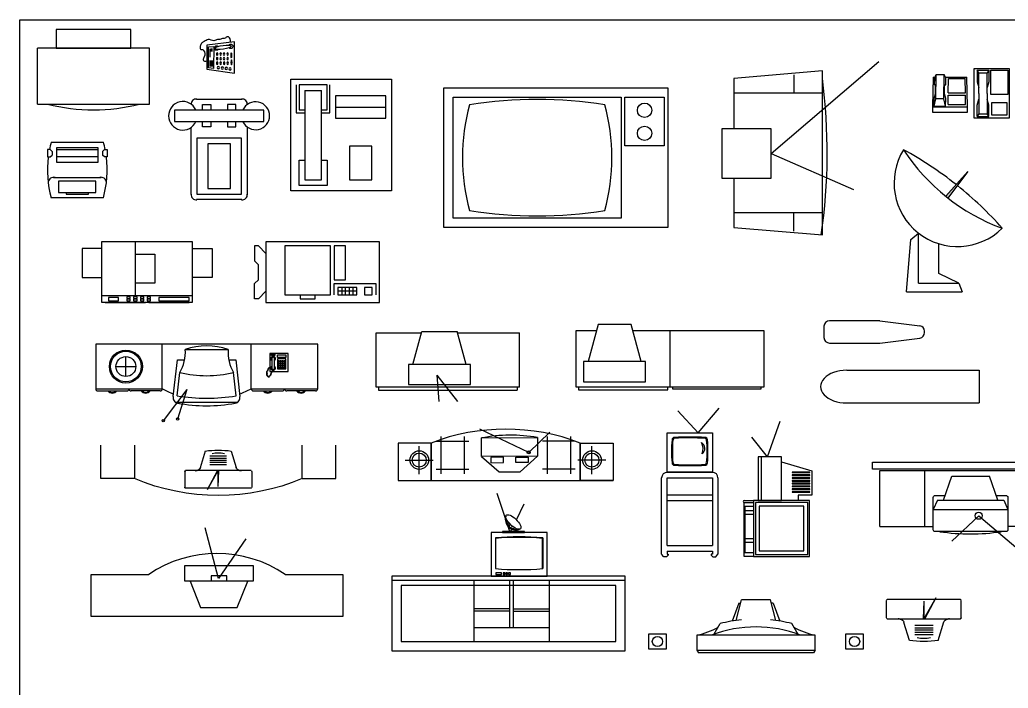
# Model space of a CAD drawing. Header units: millimetres. Extents: x 1474 to 2240, y 2278 to 2630.
# Drawn here: x 2222.58 to 2233.18, y 2609.31 to 2616.48 of the extents above; entities that cross this region are included whole.
import ezdxf

# ---------------------------------------------------------------- set-up
doc = ezdxf.new("R2010")
doc.units = ezdxf.units.MM
for name, color, linetype in [('F', 251, 'Continuous'), ('FL1-FURN', 7, 'Continuous'), ('furn', 7, 'Continuous'), ('netmanh', 9, 'Continuous'), ('NOI THAT', 42, 'Continuous'), ('NOITHAT', 21, 'Continuous'), ('THIET-BI', 21, 'Continuous'), ('VATDUNG', 9, 'Continuous'), ('VD', 23, 'Continuous')]:
    doc.layers.add(name, color=color, linetype=linetype)

# ---------------------------------------------------------------- blocks, each defined once
blk = doc.blocks.new('TVI01')
at = {"linetype": 'Continuous'}
for p, q in [((-155, -10), (-213, -205)), ((155, -10), (214, -209))]:
    blk.add_line(p, q, dxfattribs=at)
for p, q in [((-98, -73), (99, -73)), ((-98, -98), (99, -98)), ((-98, -123), (99, -123)), ((-98, -146), (99, -146)), ((-98, -173), (99, -173)), ((-400, -254), (-400, -441)), ((-392, -244), (392, -244)), ((-4, -248), (4, -432)), ((4, -248), (11, -244)), ((4, -248), (131, -471)), ((4, -248), (4, -432)), ((11, -244), (131, -471)), ((400, -254), (400, -441)), ((-392, -452), (392, -452))]:
    blk.add_line(p, q)
for centre, radius, start, end in [((0, -1208), 1208, 82.6216, 97.3784), ((0, -325), 295, 75.75, 104.25), ((-261, -191), 50, 279.1976, 343.4574), ((261, -191), 50, 196.5426, 260.8024), ((-390, -254), 10, 100.3542, 183.7314), ((-75, -1338), 1112, 99.1976, 100.3542), ((75, -1338), 1112, 79.6458, 80.8024), ((390, -254), 10, 356.2686, 100.6983), ((-390, -442), 10, 176.2686, 259.6458), ((390, -442), 10, 280.3542, 3.7314)]:
    blk.add_arc(centre, radius, start, end, dxfattribs=at)
blk.add_arc((0, -248), 4, 0, 184.9692)
blk = doc.blocks.new('RECTANG')
for p, q in [((25.4, 25.4), (0, 25.4)), ((0, 25.4), (0, 0)), ((25.4, 0), (25.4, 25.4)), ((0, 0), (25.4, 0))]:
    blk.add_line(p, q)
blk = doc.blocks.new('A$C456E6A00')
at = {"layer": 'THIET-BI'}
for p, q in [((202, 2679), (371, 2679)), ((202, 2646), (371, 2646)), ((347, 2612), (353, 2592)), ((360, 2605), (367, 2585)), ((373, 2599), (380, 2579)), ((387, 2592), (393, 2572)), ((389, 2651), (427, 2639)), ((400, 2585), (407, 2565)), ((413, 2579), (420, 2559)), ((427, 2579), (433, 2559)), ((433, 2645), (440, 2625)), ((440, 2579), (447, 2559)), ((447, 2639), (453, 2619)), ((453, 2579), (460, 2559)), ((460, 2632), (467, 2612)), ((467, 2585), (473, 2565)), ((473, 2625), (480, 2605)), ((480, 2592), (487, 2572)), ((490, 2608), (496, 2588)), ((334, 303), (334, 602)), ((484, 453), (185, 453))]:
    blk.add_line(p, q, dxfattribs=at)
for points in [[(158, 2728), (158, 2853), (200, 2853), (200, 2728)], [(263, 2823), (263, 2839), (246, 2839), (246, 2823)], [(294, 2823), (294, 2839), (278, 2839), (278, 2823)], [(310, 2823), (310, 2839), (327, 2839), (327, 2823)], [(341, 2823), (341, 2839), (358, 2839), (358, 2823)], [(149, 2639), (149, 2687), (168, 2687), (168, 2639)], [(263, 2796), (263, 2813), (246, 2813), (246, 2796)], [(263, 2769), (263, 2786), (246, 2786), (246, 2769)], [(263, 2743), (263, 2760), (246, 2760), (246, 2743)], [(294, 2796), (294, 2813), (278, 2813), (278, 2796)], [(294, 2769), (294, 2786), (278, 2786), (278, 2769)], [(294, 2743), (294, 2760), (278, 2760), (278, 2743)], [(310, 2796), (310, 2813), (327, 2813), (327, 2796)], [(310, 2769), (310, 2786), (327, 2786), (327, 2769)], [(310, 2743), (310, 2760), (327, 2760), (327, 2743)], [(341, 2796), (341, 2813), (358, 2813), (358, 2796)], [(341, 2769), (341, 2786), (358, 2786), (358, 2769)], [(341, 2743), (341, 2760), (358, 2760), (358, 2743)]]:
    blk.add_lwpolyline(points, close=True, dxfattribs=at)
for radius in [248, 231, 149]:
    blk.add_circle((334, 453), radius, dxfattribs=at)
for centre, radius, start, end in [((217, 2663), 34.9, 28.4915, 331.5085), ((217, 2663), 21.8, 130.1786, 229.8214), ((356, 2663), 34.9, 208.4915, 151.5085), ((356, 2663), 21.8, 310.1786, 49.8214)]:
    blk.add_arc(centre, radius, start, end, dxfattribs=at)
at = {"layer": 'VD'}
for p, q in [((0, 3333), (0, 0)), ((667, 3333), (0, 3333)), ((667, 2333), (667, 3333)), ((700, 3300), (700, 2867)), ((700, 2367), (700, 2800)), ((667, 2333), (0, 2333)), ((235, 2102), (786, 2162)), ((235, 1998), (235, 2102)), ((773, 2110), (425, 2069)), ((868, 1194), (868, 2132)), ((79, 1344), (79, 1987)), ((680, 1369), (1147, 1015)), ((680, 1369), (1124, 1230)), ((234, 1230), (234, 1334)), ((785, 1164), (234, 1230)), ((773, 1221), (425, 1263)), ((667, 1000), (0, 1000)), ((667, 0), (667, 1000)), ((700, 967), (700, 533)), ((700, 33), (700, 467)), ((0, 0), (667, 0))]:
    blk.add_line(p, q, dxfattribs=at)
blk.add_lwpolyline([(425, 1263, 0.115149), (425, 2069, 5.542499)], format="xyb", dxfattribs=at)
for centre in [(1124, 1230), (1147, 1015)]:
    blk.add_circle(centre, 17.7, dxfattribs=at)
for centre, radius, start, end in [((667, 3300), 33.3, 0, 90), ((650, 3083), 83.3, 306.8699, 53.1301), ((675, 3083), 50.5, 299.238, 60.762), ((667, 2867), 33.3, 270, 0), ((667, 2800), 33.3, 0, 90), ((650, 2583), 83.3, 306.8699, 53.1301), ((675, 2583), 50.5, 299.238, 60.762), ((667, 2367), 33.3, 270, 0), ((-543, 1667), 1381, 20.8529, 28.8635), ((-1971, 1666), 2780, 350.801, 9.199), ((803, 2081), 83.3, 10.1348, 101.4626), ((-1537, 1663), 2460, 349.8882, 10.1348), ((1019, 1666), 994, 161.1337, 198.8663), ((116, 2608), 622, 266.5816, 299.8681), ((116, 724), 622, 60.1319, 93.4184), ((803, 1245), 83.3, 257.8913, 349.8882), ((-543, 1667), 1381, 331.1365, 338.8611), ((667, 967), 33.3, 0, 90), ((650, 750), 83.3, 306.8699, 53.1301), ((675, 750), 50.5, 299.238, 60.762), ((667, 533), 33.3, 270, 0), ((667, 467), 33.3, 0, 90), ((650, 250), 83.3, 306.8699, 53.1301), ((675, 250), 50.5, 299.238, 60.762), ((667, 33), 33.3, 270, 0)]:
    blk.add_arc(centre, radius, start, end, dxfattribs=at)
at = {"layer": 'THIET-BI', "rotation": 90}
for p, xscale, yscale, zscale in [((407, 2615), 10.76806574479997, 10.63524556776974, 10.76806574479997), ((366, 2728), 4.921250097926531, 5.741458447591867, 4.921250097926531)]:
    blk.add_blockref('RECTANG', p, dxfattribs=dict(at, xscale=xscale, yscale=yscale, zscale=zscale))
blk = doc.blocks.new('A$C4C711776')
at = {"layer": 'THIET-BI'}
for p, q in [((180, 2160), (180, 2520)), ((180, 2520), (540, 2520)), ((540, 2160), (180, 2160)), ((180, 360), (180, 0)), ((180, 360), (540, 360)), ((180, 0), (540, 0))]:
    blk.add_line(p, q, dxfattribs=at)
at = {"layer": 'THIET-BI', "extrusion": (0, 0, -1)}
blk.add_ellipse((2340, 1260), major_axis=(1655, 1655), ratio=1, start_param=3.5322, end_param=4.321782, dxfattribs=at)
at = {"layer": 'VD', "extrusion": (0, 0, -1), "xscale": 0.900000000001455, "yscale": 0.900000000001455, "zscale": -0.9, "rotation": 90}
blk.add_blockref('TVI01', (-485, 1261), dxfattribs=at)
blk = doc.blocks.new('TU-TVngang')
for p, q in [((-450, 1070), (-315, 1450)), ((-450, 1070), (-619, 1281)), ((-520, 1070), (-520, 600)), ((-300, 1014), (23, 917)), ((23, 917), (23, 659)), ((-121, 659), (-121, 600)), ((23, 659), (-121, 659)), ((-700, 600), (-600, 600)), ((-700, 0), (-700, 580)), ((-700, 580), (-600, 580)), ((-700, 540), (-600, 540)), ((-690, 40), (-690, 540)), ((-121, 600), (-300, 600)), ((-600, 490), (-690, 490)), ((-600, 450), (-690, 450)), ((-600, 190), (-690, 190)), ((-600, 150), (-690, 150)), ((-600, 40), (-700, 40)), ((-600, 0), (-700, 0))]:
    blk.add_line(p, q)
for points in [[(-550, 1070), (-550, 600), (-300, 600), (-300, 1070)], [(-187, 899), (3, 899), (3, 905), (-187, 905)], [(-187, 869), (3, 869), (3, 875), (-187, 875)], [(-187, 839), (3, 839), (3, 845), (-187, 845)], [(-187, 809), (3, 809), (3, 815), (-187, 815)], [(-187, 779), (3, 779), (3, 785), (-187, 785)], [(-187, 749), (3, 749), (3, 755), (-187, 755)], [(-187, 719), (3, 719), (3, 725), (-187, 725)], [(-187, 689), (3, 689), (3, 695), (-187, 695)], [(-600, 0), (0, 0), (0, 600), (-600, 600)], [(-580, 20), (-20, 20), (-20, 580), (-580, 580)], [(-540, 60), (-60, 60), (-60, 540), (-540, 540)]]:
    blk.add_lwpolyline(points, close=True)
blk.add_arc((-700, 590), 10, 90, 270)
blk = doc.blocks.new('A$C07415FD5')
at = {"layer": 'NOI THAT'}
for p, q in [((0, 737), (483, 737)), ((0, 153), (0, 737)), ((871, 737), (1537, 737)), ((1537, 153), (1537, 737)), ((1537, 153), (0, 153)), ((24, 149), (24, 122)), ((24, 122), (1512, 122)), ((1512, 149), (1512, 122))]:
    blk.add_line(p, q, dxfattribs=at)
at = {"layer": 'VD'}
for p, q in [((392, 397), (487, 750)), ((487, 750), (868, 750)), ((962, 397), (868, 750)), ((344, 398), (344, 181)), ((1011, 398), (344, 398)), ((1011, 181), (1011, 398)), ((648, 283), (672, 0)), ((648, 283), (872, 0)), ((344, 181), (1011, 181))]:
    blk.add_line(p, q, dxfattribs=at)
blk = doc.blocks.new('A$C4B5338D6')
at = {"layer": 'FL1-FURN'}
blk.add_line((24, 28), (24, 0), dxfattribs=at)
at = {"layer": 'THIET-BI'}
for p, q in [((1006, 35), (1006, 639)), ((0, 636), (218, 636)), ((0, 31), (0, 636)), ((605, 636), (2011, 636)), ((2011, 636), (2011, 31)), ((2011, 31), (0, 31)), ((24, 0), (981, 0)), ((981, 0), (981, 31)), ((1033, 31), (1033, 10)), ((1033, 10), (1983, 10)), ((1983, 10), (1983, 31))]:
    blk.add_line(p, q, dxfattribs=at)
at = {"layer": 'VD'}
for p, q in [((234, 701), (128, 304)), ((588, 701), (234, 701)), ((695, 304), (588, 701)), ((743, 306), (76, 306)), ((76, 306), (76, 88)), ((743, 88), (743, 306)), ((76, 88), (743, 88))]:
    blk.add_line(p, q, dxfattribs=at)
blk = doc.blocks.new('BANTV')
for p, q in [((85, 1331), (311, 1596)), ((85, 1331), (-131, 1567)), ((-246, 908), (-246, 1331)), ((-246, 1331), (238, 1331)), ((238, 1331), (238, 908)), ((-246, 908), (238, 908)), ((238, 908), (-246, 908)), ((-306, 32), (-306, 847)), ((-246, 606), (-246, 847)), ((-246, 847), (238, 847)), ((238, 847), (238, 606)), ((298, 847), (298, 31)), ((-246, 666), (238, 666)), ((-246, 122), (-246, 606)), ((-246, 606), (238, 606)), ((238, 606), (238, 122)), ((-246, 122), (238, 122)), ((-282, 1), (-306, 31)), ((-252, 1), (-282, 1)), ((-252, 1), (-235, 18)), ((-246, 62), (238, 62)), ((-246, 62), (-246, 31)), ((-246, 31), (-235, 31)), ((-235, 31), (-235, 18)), ((226, 31), (226, 18)), ((238, 31), (226, 31)), ((243, 1), (226, 18)), ((238, 62), (238, 31)), ((243, 1), (274, 1)), ((274, 1), (298, 31))]:
    blk.add_line(p, q)
for centre, radius, start, end in [((-167, 1255), 27, 90, 180), ((-167, 1255), 18, 90, 180), ((-4, -1649), 2935, 86.7511, 93.1897), ((-4, -1649), 2926, 86.7511, 93.1897), ((159, 1255), 27, 0, 90), ((159, 1255), 18, 0, 90), ((1185, 1133), 1385, 174.9246, 185.0754), ((1185, 1133), 1376, 174.9246, 185.0754), ((-23, 1159), 161, 340.924, 24.8634), ((84, 1164), 73.4, 307.9991, 57.7883), ((-1194, 1133), 1376, 354.9246, 5.0754), ((-1194, 1133), 1385, 354.9246, 5.0754), ((-167, 1010), 27, 180, 270), ((-167, 1010), 18, 180, 270), ((-4, 3914), 2926, 266.8103, 273.2489), ((-4, 3914), 2935, 266.8103, 273.2489), ((159, 1010), 18, 270, 0), ((159, 1010), 27, 270, 0), ((-246, 847), 60.4, 90, 180), ((238, 847), 60.4, 0, 90)]:
    blk.add_arc(centre, radius, start, end)
blk = doc.blocks.new('A$C706A1632')
at = {"layer": 'THIET-BI', "linetype": 'ByBlock'}
for p, q in [((600, 240), (60, 240)), ((600, 240), (1027, 187)), ((0, 180), (0, 60)), ((1080, 113), (1080, 127)), ((60, 0), (600, 0)), ((600, 0), (1027, 53))]:
    blk.add_line(p, q, dxfattribs=at)
for centre, start, end in [((60, 180), 90, 180), ((1020, 127), 0, 82.875), ((1020, 113), 277.125, 0), ((60, 60), 180, 270)]:
    blk.add_arc(centre, 60, start, end, dxfattribs=at)
blk = doc.blocks.new('A$C36CD0695')
at = {"layer": 'THIET-BI'}
for p, q in [((279, 350), (1700, 350)), ((1700, 350), (1700, 0)), ((279, 0), (1700, 0))]:
    blk.add_line(p, q, dxfattribs=at)
blk.add_ellipse((279, 175), major_axis=(-279, 0), ratio=0.627806, start_param=4.712389, end_param=7.853982, dxfattribs=at)
blk = doc.blocks.new('banghe81')
for p, q in [((-500, 3000), (0, 3000)), ((-500, 2312), (-500, 3000)), ((0, 3000), (0, 0)), ((-607, 1930), (-419, 1930)), ((-607, 1117), (-607, 1930)), ((-419, 1930), (-419, 1117)), ((-925, 1843), (-450, 1517)), ((-107, 1742), (-419, 1867)), ((-107, 1305), (-107, 1742)), ((-482, 1617), (-482, 1430)), ((-419, 1617), (-482, 1617)), ((-450, 1517), (-1057, 1361)), ((-482, 1430), (-419, 1430)), ((-419, 1180), (-107, 1305)), ((-419, 1117), (-607, 1117)), ((-500, 0), (-500, 688)), ((0, 0), (-500, 0)), ((-500, 0), (-500, 0))]:
    blk.add_line(p, q)
blk.add_arc((695, 1500), 1445, 145.7945, 214.2055)
blk = doc.blocks.new('A$C53BD2156')
at = {"layer": 'VATDUNG'}
for p, q in [((141, 688), (0, 513)), ((12, 263), (388, 730)), ((388, 730), (141, 688)), ((273, 695), (189, 590)), ((234, 554), (318, 659)), ((318, 659), (273, 695)), ((388, 730), (544, 605)), ((103, 311), (629, 559)), ((544, 605), (168, 138)), ((189, 590), (234, 554)), ((12, 263), (0, 513)), ((22, 383), (106, 487)), ((151, 451), (67, 347)), ((106, 487), (151, 451)), ((67, 347), (22, 383)), ((168, 138), (12, 263)), ((103, 311), (127, 0))]:
    blk.add_line(p, q, dxfattribs=at)
blk.add_circle((103, 311), 16.8, dxfattribs=at)
blk.add_arc((-910, 1390), 1652, 310.7044, 331.6331, dxfattribs=at)
blk = doc.blocks.new('tu1')
at = {"ltscale": 50}
blk.add_line((0, 0), (2303, 0), dxfattribs=at)
at = {"layer": 'netmanh', "ltscale": 50}
for p, q in [((352, 400), (352, 0)), ((352, 400), (352, 0)), ((1952, 400), (1952, 0))]:
    blk.add_line(p, q, dxfattribs=at)
for points in [[(352, 400), (0, 400), (0, 0), (352, 0)], [(1952, 400), (2303, 400), (2303, 0), (1952, 0)]]:
    blk.add_lwpolyline(points, close=True, dxfattribs=at)
blk.add_arc((1152, -1658), 2208, 68.7607, 111.2393, dxfattribs=at)
at = {"layer": 'VATDUNG'}
for p, q in [((456, 470), (456, 70)), ((706, 470), (706, 70)), ((1597, 470), (1597, 70)), ((1847, 470), (1847, 70)), ((226, 68), (226, 368)), ((406, 420), (756, 420)), ((1897, 420), (1547, 420)), ((2077, 68), (2077, 368)), ((76, 218), (376, 218)), ((2227, 218), (1927, 218)), ((406, 120), (756, 120)), ((1897, 120), (1547, 120))]:
    blk.add_line(p, q, dxfattribs=at)
for centre, radius in [((226, 218), 100), ((2077, 218), 100), ((226, 218), 75), ((2077, 218), 75)]:
    blk.add_circle(centre, radius, dxfattribs=at)
at = {"layer": 'VATDUNG', "rotation": 129.3210120363452}
blk.add_blockref('A$C53BD2156', (1705, 418), dxfattribs=at)
blk = doc.blocks.new('A$C7CCD7F0F')
at = {"layer": 'VATDUNG'}
for p, q in [((156.1, 361.3), (50.7, 683.7)), ((209.5, 465.7), (272.8, 598.1)), ((461.4, 361.3), (0, 361.3)), ((0, 361.3), (0, 0)), ((156.1, 361.3), (171, 390.4)), ((461.4, 0), (461.4, 361.3)), ((36, 317.7), (36, 63.6)), ((421.4, 313.1), (426.4, 317.7)), ((421.4, 313.1), (421.4, 63.6)), ((426.4, 317.7), (426.4, 63.6)), ((0, 0), (461.4, 0))]:
    blk.add_line(p, q, dxfattribs=at)
for points in [[(94.7, 361.3), (276.4, 361.3), (276.4, 370.1), (94.7, 370.1)], [(38.3, 15.4), (85.8, 15.4), (85.8, 29.9), (38.3, 29.9)], [(98.6, 15.4), (114.1, 15.4), (114.1, 29.9), (98.6, 29.9)], [(120.9, 15.4), (136.4, 15.4), (136.4, 29.9), (120.9, 29.9)], [(143.9, 15.4), (159.4, 15.4), (159.4, 29.9), (143.9, 29.9)]]:
    blk.add_lwpolyline(points, close=True, dxfattribs=at)
for centre, radius, start, end in [((205.5, 471.6), 88.3, 164.21804, 293.66535), ((199.4, 456.5), 72.8, 170.09195, 227.23976), ((185.2, 433.1), 46.3, 161.13961, 220.47668), ((189.9, 409.1), 40.4, 146.77576, 188.64837), ((151.5, 443.4), 40.4, 267.85541, 309.72803), ((231.2, -1888.7), 2215, 84.94466, 95.05534), ((197.5, 458.2), 72.8, 229.26403, 286.41183), ((175.8, 441.4), 46.3, 236.0271, 295.36418), ((231.2, -1888.7), 2210, 85.06332, 95.05534), ((231.2, 2270), 2215, 264.94466, 275.05534)]:
    blk.add_arc(centre, radius, start, end, dxfattribs=at)
blk.add_ellipse((183.3, 448), major_axis=(-59.2, 55.8), ratio=0.381101, dxfattribs=at)
blk = doc.blocks.new('A$C7EF432F6')
at = {"layer": 'VATDUNG'}
blk.add_blockref('A$C7CCD7F0F', (0, 0), dxfattribs=at)
blk = doc.blocks.new('A$C3F216E3C')
at = {"layer": 'NOITHAT', "ltscale": 50}
for p, q in [((0, 760), (2500, 760)), ((877, 760), (877, 102)), ((1261, 760), (1261, 252)), ((1301, 760), (1301, 252)), ((1685, 760), (1685, 102)), ((1261, 451), (877, 451)), ((1261, 426), (877, 426)), ((1301, 451), (1685, 451)), ((1301, 426), (1685, 426)), ((877, 252), (1685, 252))]:
    blk.add_line(p, q, dxfattribs=at)
at = {"layer": 'NOITHAT'}
for points in [[(0, 0), (2500, 0), (2500, 800), (0, 800)], [(100, 100), (2400, 100), (2400, 700), (100, 700)]]:
    blk.add_lwpolyline(points, close=True, dxfattribs=at)
at = {"layer": 'NOITHAT', "ltscale": 50, "xscale": 1.299999999988356, "yscale": 1.299999999988356, "zscale": 1.299999999988356}
blk.add_blockref('A$C7EF432F6', (1063, 800), dxfattribs=at)
blk = doc.blocks.new('A$C7E2545AC')
at = {"color": 33, "linetype": 'Continuous', "ltscale": 800}
for points in [[(-0.184, 0.534), (-0.255, 0.34)], [(-0.213, 0.347), (-0.155, 0.569)], [(-0.184, 0.534), (-0.164, 0.534)], [(0.155, 0.569), (-0.155, 0.569)], [(0.213, 0.347), (0.155, 0.569)], [(0.184, 0.534), (0.164, 0.534)], [(0.184, 0.534), (0.255, 0.34)], [(-0.452, 0.196), (-0.384, 0.314)], [(0.452, 0.196), (0.384, 0.314)], [(-0.633, 0.029), (-0.618, 0)], [(0.618, 0), (-0.618, 0)], [(0.633, 0.029), (0.618, 0)]]:
    blk.add_lwpolyline(points, dxfattribs=at)
at = {"color": 33, "linetype": 'Continuous'}
for points in [[(-1.15, 0.205), (-0.963, 0.205), (-0.963, 0.038), (-1.15, 0.038)], [(0.633, 0.19), (-0.633, 0.19), (-0.633, 0.029), (0.633, 0.029)], [(0.963, 0.205), (1.15, 0.205), (1.15, 0.038), (0.963, 0.038)]]:
    blk.add_lwpolyline(points, close=True, dxfattribs=at)
at = {"color": 33, "linetype": 'Continuous', "ltscale": 800}
for centre in [(-1.057, 0.121), (1.057, 0.121)]:
    blk.add_circle(centre, 0.0547, dxfattribs=at)
for centre, radius, start, end in [((0, -1.234), 1.595, 95.5899, 103.9321), ((0, -1.234), 1.595, 76.0679, 84.4101), ((-0.789, 0.944), 0.77, 281.7274, 299.9437), ((0, -1.052), 1.33, 69.0316, 110.9684), ((0.789, 0.944), 0.77, 240.0563, 258.2726)]:
    blk.add_arc(centre, radius, start, end, dxfattribs=at)
blk = doc.blocks.new('copy-mach-1')
at = {"color": 0, "linetype": 'ByBlock'}
for p, q in [((0.975, 0.65), (0, 0.65)), ((0, 0.65), (0, 0)), ((0.361, 0.65), (0.361, 0.072)), ((0.975, 0), (0.975, 0.65)), ((0, 0.578), (-0.208, 0.578)), ((-0.208, 0.578), (-0.208, 0.265)), ((0.975, 0.578), (1.183, 0.578)), ((1.183, 0.578), (1.183, 0.265)), ((0.361, 0.518), (0.569, 0.518)), ((0.569, 0.518), (0.569, 0.205)), ((-0.208, 0.265), (0, 0.265)), ((1.183, 0.265), (0.975, 0.265)), ((0.569, 0.205), (0.361, 0.205)), ((0, 0.072), (0.975, 0.072)), ((0, 0), (0.975, 0)), ((0.036, 0), (0.036, -0.003)), ((0.072, 0.051), (0.072, 0.015)), ((0.181, 0.051), (0.072, 0.051)), ((0.072, 0.015), (0.181, 0.015)), ((0.181, 0.015), (0.181, 0.051)), ((0.271, 0.057), (0.271, 0.039)), ((0.307, 0.057), (0.271, 0.057)), ((0.271, 0.039), (0.307, 0.039)), ((0.271, 0.033), (0.271, 0.015)), ((0.307, 0.033), (0.271, 0.033)), ((0.271, 0.015), (0.307, 0.015)), ((0.307, 0.039), (0.307, 0.057)), ((0.307, 0.015), (0.307, 0.033)), ((0.343, 0.057), (0.343, 0.039)), ((0.379, 0.057), (0.343, 0.057)), ((0.343, 0.039), (0.379, 0.039)), ((0.379, 0.033), (0.343, 0.033)), ((0.343, 0.033), (0.343, 0.015)), ((0.343, 0.015), (0.379, 0.015)), ((0.379, 0.039), (0.379, 0.057)), ((0.379, 0.015), (0.379, 0.033)), ((0.415, 0.057), (0.415, 0.039)), ((0.451, 0.057), (0.415, 0.057)), ((0.415, 0.039), (0.451, 0.039)), ((0.451, 0.033), (0.415, 0.033)), ((0.415, 0.033), (0.415, 0.015)), ((0.415, 0.015), (0.451, 0.015)), ((0.451, 0.039), (0.451, 0.057)), ((0.451, 0.015), (0.451, 0.033)), ((0.469, -0.003), (0.469, 0)), ((0.524, 0.057), (0.488, 0.057)), ((0.488, 0.057), (0.488, 0.039)), ((0.488, 0.039), (0.524, 0.039)), ((0.524, 0.033), (0.488, 0.033)), ((0.488, 0.033), (0.488, 0.015)), ((0.488, 0.015), (0.524, 0.015)), ((0.506, 0), (0.506, -0.003)), ((0.524, 0.039), (0.524, 0.057)), ((0.524, 0.015), (0.524, 0.033)), ((0.614, 0.051), (0.614, 0.015)), ((0.939, 0.051), (0.614, 0.051)), ((0.614, 0.015), (0.939, 0.015)), ((0.939, 0.015), (0.939, 0.051)), ((0.939, -0.003), (0.939, 0)), ((0.036, -0.003), (0.469, -0.003)), ((0.506, -0.003), (0.939, -0.003))]:
    blk.add_line(p, q, dxfattribs=at)
blk = doc.blocks.new('copy-mach-2')
at = {"color": 0, "linetype": 'ByBlock'}
for p, q in [((1.21875, 0.65), (0, 0.65)), ((0, 0.65), (0, 0)), ((1.21875, 0), (1.21875, 0.65)), ((-0.121875, 0.609375), (-0.121875, 0.446875)), ((-0.08125, 0.609375), (-0.121875, 0.609375)), ((0, 0.528125), (-0.08125, 0.609375)), ((0.690625, 0.609375), (0.203125, 0.609375)), ((0.203125, 0.609375), (0.203125, 0.08125)), ((0.690625, 0.08125), (0.690625, 0.609375)), ((0.853125, 0.609375), (0.73125, 0.609375)), ((0.73125, 0.609375), (0.73125, 0.24375)), ((0.853125, 0.24375), (0.853125, 0.609375)), ((-0.121875, 0.446875), (-0.08125, 0.40625)), ((-0.08125, 0.24375), (-0.08125, 0.40625)), ((-0.121875, 0.203125), (-0.08125, 0.24375)), ((0.73125, 0.24375), (0.853125, 0.24375)), ((-0.121875, 0.040625), (-0.121875, 0.203125)), ((0, 0.121875), (-0.08125, 0.040625)), ((0.73125, 0.08125), (0.73125, 0.203125)), ((0.73125, 0.203125), (1.178125, 0.203125)), ((0.975, 0.1625), (0.771875, 0.1625)), ((0.771875, 0.1625), (0.771875, 0.08125)), ((0.975, 0.121875), (0.771875, 0.121875)), ((0.8125, 0.1625), (0.8125, 0.08125)), ((0.853125, 0.08125), (0.853125, 0.1625)), ((0.89375, 0.1625), (0.89375, 0.08125)), ((0.934375, 0.08125), (0.934375, 0.1625)), ((0.975, 0.08125), (0.975, 0.1625)), ((1.1375, 0.1625), (1.05625, 0.1625)), ((1.05625, 0.1625), (1.05625, 0.08125)), ((1.1375, 0.08125), (1.1375, 0.1625)), ((1.178125, 0.203125), (1.178125, 0.08125)), ((-0.08125, 0.040625), (-0.121875, 0.040625)), ((0, 0), (1.21875, 0)), ((0.203125, 0.08125), (0.690625, 0.08125)), ((0.365625, 0.08125), (0.365625, 0.040625)), ((0.365625, 0.040625), (0.528125, 0.040625)), ((0.528125, 0.040625), (0.528125, 0.08125)), ((0.771875, 0.08125), (0.975, 0.08125)), ((1.05625, 0.08125), (1.1375, 0.08125))]:
    blk.add_line(p, q, dxfattribs=at)
blk = doc.blocks.new('Tele Pln 004')
at = {"layer": 'furn', "color": 54}
for p, q in [((348.92, 864.27), (334.19, 862.39)), ((348.92, 847.45), (348.92, 864.27)), ((334.19, 862.39), (334.19, 849.49)), ((334.19, 849.49), (348.92, 847.45))]:
    blk.add_line(p, q, dxfattribs=at)
at = {"layer": 'furn', "color": 8}
for p, q in [((335.08, 861.5), (337.84, 861.72)), ((335.08, 850.24), (335.08, 861.5)), ((337.84, 861.72), (337.77, 849.94)), ((337.77, 849.94), (335.08, 850.24))]:
    blk.add_line(p, q, dxfattribs=at)
at = {"layer": 'furn', "color": 77}
for p, q in [((335.83, 860.53), (335.83, 856.05)), ((336.43, 860.6), (336.43, 859.07)), ((336.87, 860.6), (336.87, 859.07)), ((335.78, 854.18), (335.78, 850.91)), ((336.23, 854.18), (336.23, 850.91)), ((336.67, 854.18), (336.67, 850.91)), ((337.12, 854.18), (337.12, 850.91))]:
    blk.add_line(p, q, dxfattribs=at)
at = {"layer": 'furn', "color": 8, "extrusion": (0, 0, -1)}
for centre, start_param, end_param in [((339.44, 860.89), 2.575809, 7.687587), ((346.95, 861.77), 5.676927, 10.904682)]:
    blk.add_ellipse(centre, major_axis=(-0.61, 1.05), ratio=1, start_param=start_param, end_param=end_param, dxfattribs=at)
blk.add_ellipse((342.98, 861.31), major_axis=(4.34, 0.54), ratio=0.189526, dxfattribs=at)
at = {"layer": 'furn', "color": 77, "extrusion": (0, 0, -1)}
for centre, major_axis, ratio in [((339.7, 857.66), (0, 0.709), 0.57895), ((341.56, 857.66), (0, 0.709), 0.57895), ((343.43, 857.66), (0, 0.709), 0.57895), ((345.29, 857.66), (0, 0.709), 0.57895), ((347.3, 857.02), (0, 1.34), 0.222222), ((339.7, 855.2), (0, 0.709), 0.57895), ((339.72, 852.74), (0, 0.709), 0.57895), ((341.56, 855.2), (0, 0.709), 0.57895), ((341.59, 852.74), (0, 0.709), 0.57895), ((343.43, 855.2), (0, 0.709), 0.57895), ((343.45, 852.74), (0, 0.709), 0.57895), ((345.29, 855.2), (0, 0.709), 0.57895), ((345.31, 852.74), (0, 0.709), 0.57895), ((347.37, 853.22), (0, 1.34), 0.222222)]:
    blk.add_ellipse(centre, major_axis=major_axis, ratio=ratio, dxfattribs=at)
for centre, major_axis, start_param, end_param in [((340.37, 850.39), (-0.317, 0.547), 3.667366, 9.950551), ((342.46, 850.16), (0.547, 0.317), 2.09657, 8.379755), ((344.54, 849.94), (0.547, 0.317), 2.09657, 8.379755), ((346.63, 849.71), (-0.317, 0.547), 3.667366, 9.950551)]:
    blk.add_ellipse(centre, major_axis=major_axis, ratio=1, start_param=start_param, end_param=end_param, dxfattribs=at)
at = {"layer": 'furn', "color": 77}
blk.add_open_spline([(346.95, 864.02), (346.83, 865.27), (346.66, 866.97), (344.54, 867.01), (344.05, 865.97), (343.02, 865.96), (342.05, 866.03), (341.15, 865.22), (339.62, 865.72), (337.69, 864.02), (335.49, 865.98), (333.83, 864.95), (332.66, 864.35), (331.21, 863.57), (330.58, 862.03), (330.45, 860.85), (330.93, 859.94), (331.82, 860.25), (333.15, 858.95), (333.33, 856.62), (332.02, 854.91), (332.67, 853.54), (333.56, 853.79), (334.19, 853.97)], degree=3, knots=[0, 0, 0, 0, 0.0368905, 0.0502081, 0.0614912, 0.0722686, 0.083819, 0.0957074, 0.1107671, 0.1351441, 0.1731975, 0.1858842, 0.2009486, 0.2213518, 0.2419797, 0.2570603, 0.2634545, 0.2741218, 0.2829849, 0.3249129, 0.3445466, 0.3524787, 0.3719678, 0.3719678, 0.3719678, 0.3719678], dxfattribs=at)
blk = doc.blocks.new('TELEP-2')
for p, q in [((0.0039, 0.1881), (-0.0003, 0.0279)), ((0.0039, 0.1881), (0.0039, 0.1881)), ((0.0039, 0.1881), (0.0133, 0.1881)), ((0.0103, 0.1458), (0.0112, 0.1834)), ((0.0112, 0.1834), (0.0196, 0.2024)), ((0.0168, 0.0716), (0.0196, 0.2024)), ((0.0196, 0.2024), (0.0618, 0.2024)), ((0.0606, 0.0716), (0.0618, 0.2024)), ((0.071, 0.1834), (0.0618, 0.2024)), ((0.0688, 0.1881), (0.183, 0.1881)), ((0.0708, 0.1458), (0.071, 0.1834)), ((0.0843, 0.1044), (0.0845, 0.1806)), ((0.0845, 0.1806), (0.1742, 0.1806)), ((0.176, 0.1044), (0.1742, 0.1806)), ((0.1872, 0.0279), (0.183, 0.1881)), ((0.0103, 0.1458), (0.0159, 0.1485)), ((0.0158, 0.1458), (0.0103, 0.1458)), ((0.0148, 0.0991), (0.0159, 0.1485)), ((0.0641, 0.0991), (0.0645, 0.1485)), ((0.0645, 0.1485), (0.0708, 0.1458)), ((0.0645, 0.1458), (0.0708, 0.1458)), ((0.0076, 0.0329), (0.0086, 0.073)), ((0.0076, 0.0329), (0.0168, 0.0716)), ((0.0086, 0.073), (0.0148, 0.0991)), ((0.0606, 0.0716), (0.0168, 0.0716)), ((0.07, 0.0329), (0.0606, 0.0716)), ((0.0703, 0.073), (0.0641, 0.0991)), ((0.07, 0.0329), (0.0703, 0.073)), ((0.0841, 0.0415), (0.0842, 0.0909)), ((0.0842, 0.0909), (0.1763, 0.0909)), ((0.0843, 0.1044), (0.176, 0.1044)), ((0.1768, 0.0415), (0.1763, 0.0909)), ((-0.0003, 0.0279), (0.1872, 0.0279)), ((-0.0003, 0.0279), (0, 0)), ((0, 0), (0.1869, 0)), ((0.0076, 0.0329), (0.07, 0.0329)), ((0.0841, 0.0415), (0.1768, 0.0415)), ((0.1869, 0), (0.1872, 0.0279))]:
    blk.add_line(p, q)
blk = doc.blocks.new('TELEP-3')
for p, q in [((0.0156, 0.2578), (0.0781, 0.2578)), ((0.0156, 0.2578), (0.0156, 0.1953)), ((0.025, 0.2422), (0.0156, 0.2578)), ((0.025, 0.2422), (0.0688, 0.2422)), ((0.025, 0.1328), (0.025, 0.2422)), ((0.0781, 0.2578), (0.0688, 0.2422)), ((0.0688, 0.1328), (0.0688, 0.2422)), ((0.0781, 0.2578), (0.0781, 0.1953)), ((0.0156, 0.1953), (0.025, 0.1641)), ((0.0781, 0.1953), (0.0688, 0.1641)), ((0.025, 0.1328), (0.025, 0.0234)), ((0.0688, 0.1328), (0.0688, 0.0234)), ((0.0156, 0.0703), (0.025, 0.1016)), ((0.0156, 0.0078), (0.0156, 0.0703)), ((0.0781, 0.0703), (0.0688, 0.1016)), ((0.0781, 0.0078), (0.0781, 0.0703)), ((0.025, 0.0234), (0.0156, 0.0078)), ((0.0156, 0.0078), (0.0781, 0.0078)), ((0.025, 0.0234), (0.0688, 0.0234)), ((0.0781, 0.0078), (0.0688, 0.0234))]:
    blk.add_line(p, q)
for points in [[(0, 0), (0, 0.2656), (0.1875, 0.2656), (0.1875, 0)], [(0.0891, 0.1266), (0.0891, 0.2578), (0.1797, 0.2578), (0.1797, 0.1266)], [(0.0945, 0.0156), (0.0945, 0.0844), (0.1758, 0.0844), (0.1758, 0.0156)]]:
    blk.add_lwpolyline(points, close=True)

msp = doc.modelspace()

# ---------------------------------------------------------------- linework, layer by layer
for p, q in [((2223.772, 2616.375), (2222.972, 2616.375)), ((2222.972, 2616.375), (2222.972, 2616.175)), ((2223.772, 2616.175), (2223.772, 2616.375)), ((2223.972, 2616.175), (2222.772, 2616.175)), ((2222.772, 2615.575), (2222.772, 2616.175)), ((2222.972, 2616.175), (2223.772, 2616.175)), ((2223.972, 2615.575), (2223.972, 2616.175)), ((2222.772, 2615.575), (2223.972, 2615.575)), ((2232.744, 2614.854), (2232.508, 2614.587)), ((2232.744, 2614.854), (2232.532, 2614.568)), ((2232.133, 2614.125), (2232.216, 2614.192)), ((2232.216, 2613.654), (2232.216, 2614.192)), ((2232.086, 2613.561), (2232.133, 2614.125)), ((2232.434, 2613.757), (2232.434, 2614.078)), ((2232.648, 2613.654), (2232.434, 2613.757)), ((2232.216, 2613.654), (2232.648, 2613.654)), ((2232.648, 2613.654), (2232.685, 2613.561)), ((2232.086, 2613.561), (2232.685, 2613.561))]:
    msp.add_line(p, q)
for points in [[(2222.581, 2616.481), (2239.781, 2616.481), (2239.781, 2601.843), (2222.581, 2601.843)], [(2227.129, 2614.252), (2227.129, 2615.752), (2229.529, 2615.752), (2229.529, 2614.252)], [(2227.229, 2614.352), (2227.229, 2615.652), (2229.029, 2615.652), (2229.029, 2614.352)], [(2229.066, 2615.127), (2229.066, 2615.652), (2229.491, 2615.652), (2229.491, 2615.127)]]:
    msp.add_lwpolyline(points, close=True)
for centre in [(2229.279, 2615.51), (2229.279, 2615.263)]:
    msp.add_circle(centre, 0.0772)
for centre, radius, start, end in [((2228.129, 2610.993), 4.633, 80.998, 99.002), ((2223.372, 2617.575), 2.06, 256.1267, 283.8733), ((2229.516, 2615.002), 2.188, 164.9542, 195.0459), ((2226.741, 2615.002), 2.188, 344.9541, 15.0458), ((2232.635, 2614.729), 0.681, 148.3467, 314.6678), ((2233.859, 2616.268), 2.157, 213.238, 249.7765), ((2230.174, 2611.635), 3.931, 51.544, 61.411), ((2230.174, 2611.635), 3.931, 41.6034, 51.2764), ((2228.129, 2619.01), 4.633, 260.998, 279.002)]:
    msp.add_arc(centre, radius, start, end)
for points in [[(2232.532, 2614.568), (2232.744, 2614.854), (2232.508, 2614.587)], [(2232.532, 2614.568), (2232.508, 2614.587), (2232.515, 2614.582)], [(2232.515, 2614.582), (2232.523, 2614.576), (2232.532, 2614.568)]]:
    msp.add_solid(points)
at = {"layer": 'F'}
for p, q in [((2231.186, 2615.932), (2230.238, 2615.852)), ((2230.636, 2615.045), (2231.791, 2616.032)), ((2231.186, 2614.172), (2231.186, 2615.932)), ((2230.238, 2615.852), (2230.238, 2615.31)), ((2230.878, 2615.892), (2230.878, 2615.692)), ((2231.186, 2615.692), (2230.238, 2615.692)), ((2230.636, 2615.045), (2231.52, 2614.66)), ((2230.238, 2614.781), (2230.238, 2614.252)), ((2230.238, 2614.412), (2231.186, 2614.412)), ((2230.878, 2614.212), (2230.878, 2614.412)), ((2230.238, 2614.252), (2231.186, 2614.172))]:
    msp.add_line(p, q, dxfattribs=at)
msp.add_lwpolyline([(2230.107, 2615.31), (2230.107, 2614.781), (2230.636, 2614.781), (2230.636, 2615.31)], close=True, dxfattribs=at)
msp.add_arc((2225.036, 2615.052), 6.201, 351.8421, 7.4119, dxfattribs=at)
at = {"layer": 'furn'}
for p, q in [((2225.486, 2614.644), (2225.486, 2615.844)), ((2225.486, 2615.844), (2226.566, 2615.844)), ((2226.566, 2615.844), (2226.566, 2614.644)), ((2225.546, 2615.784), (2225.546, 2615.484)), ((2225.876, 2615.784), (2225.576, 2615.784)), ((2225.576, 2615.784), (2225.576, 2615.514)), ((2225.636, 2615.724), (2225.636, 2614.764)), ((2225.636, 2615.724), (2225.816, 2615.724)), ((2225.816, 2614.764), (2225.816, 2615.724)), ((2225.876, 2615.514), (2225.876, 2615.784)), ((2225.906, 2615.484), (2225.906, 2615.784)), ((2224.476, 2615.631), (2224.961, 2615.631)), ((2226.506, 2615.664), (2225.966, 2615.664)), ((2225.966, 2615.664), (2225.966, 2615.424)), ((2226.506, 2615.424), (2226.506, 2615.664)), ((2225.199, 2615.511), (2224.239, 2615.511)), ((2224.239, 2615.511), (2224.239, 2615.391)), ((2224.539, 2615.571), (2224.629, 2615.571)), ((2224.539, 2615.511), (2224.539, 2615.571)), ((2224.629, 2615.571), (2224.629, 2615.511)), ((2224.899, 2615.571), (2224.809, 2615.571)), ((2224.809, 2615.571), (2224.809, 2615.511)), ((2224.899, 2615.511), (2224.899, 2615.571)), ((2225.199, 2615.391), (2225.199, 2615.511)), ((2225.576, 2615.514), (2225.636, 2615.514)), ((2225.816, 2615.514), (2225.876, 2615.514)), ((2225.966, 2615.544), (2226.506, 2615.544)), ((2225.546, 2615.484), (2225.636, 2615.484)), ((2225.816, 2615.484), (2225.906, 2615.484)), ((2225.966, 2615.424), (2226.506, 2615.424)), ((2224.239, 2615.391), (2225.199, 2615.391)), ((2224.419, 2614.607), (2224.419, 2615.32)), ((2224.539, 2615.331), (2224.539, 2615.391)), ((2224.629, 2615.331), (2224.539, 2615.331)), ((2224.629, 2615.391), (2224.629, 2615.331)), ((2224.809, 2615.391), (2224.809, 2615.331)), ((2224.809, 2615.331), (2224.899, 2615.331)), ((2224.899, 2615.331), (2224.899, 2615.391)), ((2225.019, 2615.324), (2225.019, 2614.603)), ((2224.959, 2615.211), (2224.479, 2615.211)), ((2224.479, 2615.211), (2224.479, 2614.611)), ((2224.959, 2614.611), (2224.959, 2615.211)), ((2222.878, 2615.089), (2222.878, 2615.009)), ((2222.908, 2615.089), (2222.878, 2615.089)), ((2222.908, 2615.089), (2222.928, 2615.069)), ((2222.918, 2615.169), (2223.478, 2615.169)), ((2222.978, 2615.109), (2223.418, 2615.109)), ((2222.978, 2614.949), (2222.978, 2615.109)), ((2222.978, 2615.089), (2223.418, 2615.089)), ((2223.418, 2615.109), (2223.418, 2614.949)), ((2223.488, 2615.089), (2223.468, 2615.069)), ((2223.488, 2615.089), (2223.518, 2615.089)), ((2223.518, 2615.089), (2223.518, 2615.009)), ((2224.599, 2615.151), (2224.599, 2614.671)), ((2224.839, 2615.151), (2224.599, 2615.151)), ((2224.839, 2614.671), (2224.839, 2615.151)), ((2226.116, 2615.124), (2226.116, 2614.764)), ((2226.356, 2615.124), (2226.116, 2615.124)), ((2226.356, 2614.764), (2226.356, 2615.124)), ((2222.878, 2615.009), (2222.908, 2615.009)), ((2222.908, 2615.009), (2222.928, 2615.029)), ((2222.928, 2615.069), (2222.928, 2615.029)), ((2223.418, 2615.009), (2222.978, 2615.009)), ((2223.468, 2615.069), (2223.468, 2615.029)), ((2223.488, 2615.009), (2223.468, 2615.029)), ((2223.518, 2615.009), (2223.488, 2615.009)), ((2223.418, 2614.949), (2222.978, 2614.949)), ((2225.576, 2614.704), (2225.576, 2614.974)), ((2225.576, 2614.974), (2225.636, 2614.974)), ((2225.816, 2614.974), (2225.876, 2614.974)), ((2225.876, 2614.974), (2225.876, 2614.704)), ((2222.942, 2614.789), (2223.453, 2614.789)), ((2223.398, 2614.749), (2222.998, 2614.749)), ((2222.998, 2614.749), (2222.998, 2614.629)), ((2223.398, 2614.629), (2223.398, 2614.749)), ((2224.599, 2614.671), (2224.839, 2614.671)), ((2225.876, 2614.704), (2225.576, 2614.704)), ((2225.636, 2614.764), (2225.816, 2614.764)), ((2226.116, 2614.764), (2226.356, 2614.764)), ((2223.478, 2614.569), (2222.918, 2614.569)), ((2222.998, 2614.629), (2223.398, 2614.629)), ((2223.078, 2614.629), (2223.078, 2614.609)), ((2223.078, 2614.609), (2223.318, 2614.609)), ((2223.318, 2614.609), (2223.318, 2614.629)), ((2224.479, 2614.611), (2224.959, 2614.611)), ((2226.566, 2614.644), (2225.486, 2614.644)), ((2224.963, 2614.551), (2224.476, 2614.551))]:
    msp.add_line(p, q, dxfattribs=at)
for centre, radius, start, end in [((2224.472, 2615.578), 0.053, 81.8699, 188.1301), ((2224.967, 2615.578), 0.053, 351.8699, 98.1301), ((2224.329, 2615.451), 0.153, 24.0275, 336.6167), ((2225.109, 2615.451), 0.15, 205.0096, 154.8206), ((2224.018, 2614.869), 1.14, 164.7449, 168.8994), ((2222.378, 2614.869), 1.14, 11.1006, 15.2551), ((2224.018, 2614.869), 1.14, 172.9695, 195.2551), ((2222.378, 2614.869), 1.14, 344.7449, 7.0305), ((2222.945, 2614.731), 0.0601, 76.7113, 169.481), ((2223.452, 2614.731), 0.0601, 6.772, 103.2887), ((2224.472, 2614.603), 0.053, 171.8699, 278.1301), ((2224.967, 2614.603), 0.053, 261.8699, 8.1301)]:
    msp.add_arc(centre, radius, start, end, dxfattribs=at)
at = {"layer": 'NOITHAT'}
for p, q in [((2231.802, 2611.046), (2231.802, 2611.646)), ((2231.802, 2611.646), (2233.823, 2611.646)), ((2232.283, 2611.046), (2232.283, 2611.646)), ((2232.483, 2611.328), (2232.572, 2611.584)), ((2232.572, 2611.584), (2232.976, 2611.584)), ((2233.066, 2611.328), (2232.976, 2611.584)), ((2232.419, 2611.328), (2232.374, 2611.226)), ((2232.419, 2611.328), (2233.129, 2611.328)), ((2233.129, 2611.328), (2233.174, 2611.226)), ((2232.374, 2611.226), (2233.174, 2611.226)), ((2232.861, 2611.16), (2232.572, 2610.888)), ((2232.861, 2611.16), (2233.258, 2610.822)), ((2231.802, 2611.046), (2232.374, 2611.046)), ((2233.823, 2611.046), (2233.174, 2611.046))]:
    msp.add_line(p, q, dxfattribs=at)
msp.add_lwpolyline([(2231.723, 2611.734), (2233.921, 2611.734), (2233.921, 2611.658), (2231.723, 2611.658)], close=True, dxfattribs=at)
msp.add_lwpolyline([(2233.048, 2611.377), (2233.154, 2611.377, -0.414214), (2233.174, 2611.357), (2233.174, 2611.009, -0.414214), (2233.154, 2610.989), (2232.394, 2610.989, -0.414214), (2232.374, 2611.009), (2232.374, 2611.357, -0.414214), (2232.394, 2611.377), (2232.5, 2611.377)], format="xyb", dxfattribs=at)
msp.add_circle((2232.861, 2611.16), 0.0385, dxfattribs=at)
msp.add_arc((2232.774, 2613.272), 2.307, 261.7774, 278.2226, dxfattribs=at)

# ---------------------------------------------------------------- block references
at = {"xscale": 2, "yscale": 2, "zscale": 2}
for name, p in [('TELEP-3', (2232.813, 2615.426)), ('TELEP-2', (2232.367, 2615.49))]:
    msp.add_blockref(name, p, dxfattribs=at)
for name, p in [('copy-mach-1', (2223.459, 2613.45)), ('copy-mach-2', (2225.22, 2613.447)), ('A$C7E2545AC', (2230.474, 2609.689))]:
    msp.add_blockref(name, p)
at = {"layer": 'furn', "xscale": 0.02, "yscale": 0.02, "zscale": 0.02}
msp.add_blockref('Tele Pln 004', (2217.903, 2598.96), dxfattribs=at)
at = {"layer": 'NOI THAT', "xscale": 0.0009999999999998, "yscale": 0.0009999999999998, "zscale": 0.0009999999999998}
msp.add_blockref('BANTV', (2229.768, 2610.718), dxfattribs=at)
at = {"layer": 'NOITHAT', "xscale": 0.0009999999999998, "yscale": 0.0009999999999998, "zscale": 0.0009999999999998}
for name, p in [('tu1', (2226.638, 2611.539)), ('TU-TVngang', (2231.048, 2610.723)), ('A$C3F216E3C', (2226.571, 2609.71))]:
    msp.add_blockref(name, p, dxfattribs=at)
at = {"layer": 'NOITHAT', "xscale": 0.000899999999994, "yscale": 0.000899999999994, "zscale": 0.000899999999994, "rotation": 270}
msp.add_blockref('banghe81', (2223.345, 2610.08), dxfattribs=at)
at = {"layer": 'THIET-BI', "xscale": 0.0009999999999998, "yscale": 0.0009999999999998, "zscale": 0.0009999999999998}
for name, p in [('A$C4B5338D6', (2228.547, 2612.51)), ('A$C706A1632', (2231.202, 2613.012)), ('A$C07415FD5', (2226.403, 2612.386)), ('A$C36CD0695', (2231.167, 2612.37))]:
    msp.add_blockref(name, p, dxfattribs=at)
at = {"layer": 'VD'}
for name, p, xscale, yscale, zscale, rotation in [('A$C456E6A00', (2223.395, 2612.999), 0.0007142871286472, 0.0007142871286472, 0.0007142871286472, 270), ('A$C4C711776', (2225.97, 2611.378), 0.0009999999999998, 0.0009999999999998, 0.0009999999999998, 90)]:
    msp.add_blockref(name, p, dxfattribs=dict(at, xscale=xscale, yscale=yscale, zscale=zscale, rotation=rotation))
at = {"layer": 'VD', "extrusion": (0, 0, -1), "xscale": 0.0009999999999998, "yscale": 0.0009999999999998, "zscale": -0.0009999999999998, "rotation": 180}
msp.add_blockref('TVI01', (-2232.273, 2609.811), dxfattribs=at)

doc.saveas('drawing.dxf')
